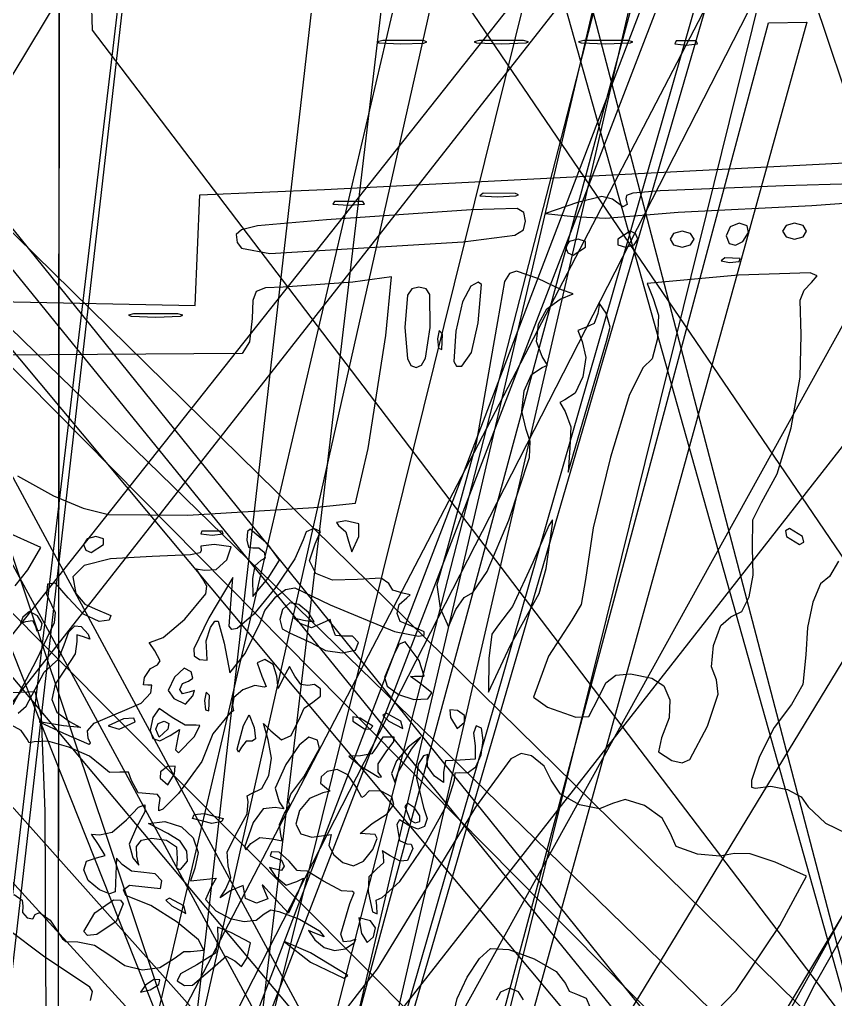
# Model space of a CAD drawing. Extents: x -99 to 383, y -48 to 207.
# Drawn here: x 164.57 to 193.22, y 64.47 to 98.89 of the extents above; entities that cross this region are included whole.
import ezdxf

# ---------------------------------------------------------------- set-up
doc = ezdxf.new("R2010")
doc.units = 0

msp = doc.modelspace()

# ---------------------------------------------------------------- linework, layer by layer
at = {"layer": 'Image'}
for p, q in [((93.156619, 172.456624), (223.439, 16.48)), ((105.393001, 164.554351), (233.187, 6.20359)), ((233.257556, 5.28778), (104.56409, 163.638541)), ((224.942159, 3.669085), (93.83416, 159.645718)), ((151.07791, 6.034145), (208.38221, 155.000572)), ((207.451301, 154.344711), (150.147, 4.48242)), ((98.51413, 153.265257), (234.814, 15.3052)), ((175.983033, 149.031393), (220.017, 17.0691)), ((173.58533, 146.351133), (157.119, 7.47989)), ((157.119, 2.68212), (173.58533, 146.351133)), ((235.93281, 6.066297), (98.645163, 144.026347)), ((179.510986, 140.298383), (163.976, 4.22247)), ((221.563136, 138.871301), (151.064, 11.5906)), ((166.199969, 5.690924), (181.73495, 136.877062)), ((206.60467, 133.791409), (139, 3.87526)), ((141.257667, 3.593033), (207.73356, 133.509187)), ((160.501, 2.56314), (197.73618, 132.223485)), ((158.814716, 5.195693), (229.31369, 131.770911)), ((160.297, 4.11708), (193.98853, 128.613654)), ((191.94826, 127.300802), (160.297, 4.11708)), ((196.798788, 127.300807), (160.501, 2.56314)), ((115.165715, 126.411816), (213.316, 16.2186)), ((201.681968, 124.478666), (109.909, 8.60608)), ((188.470264, 124.478576), (159.373, 7.06789)), ((111.97722, 8.182747), (202.94071, 124.137289)), ((131.21214, 123.914241), (247.146, 10.0754)), ((184.59155, 124.196356), (157.7, 4.80194)), ((155.190678, 3.108593), (183.33702, 123.34969)), ((109.883767, 6.41889), (180.07142, 123.138027)), ((224.102197, 123.071226), (133.156, 6.82236)), ((162.513502, 4.272092), (189.95351, 121.68278)), ((166.61847, 2.816927), (195.99862, 121.5858)), ((191.06855, 121.374138), (163.671, 2.60526)), ((248.387862, 6.19029), (131.36444, 120.029084)), ((144.798746, 115.729166), (204.757, 5.17666)), ((206.733, 4.33), (146.7743, 115.305832)), ((153.265455, 112.907381), (184.854, 18.9571)), ((222.347102, 4.929354), (124.196845, 112.594694)), ((182.068507, 109.238281), (209.001, 6.31179)), ((210.31872, 4.779084), (181.39402, 107.705556)), ((165.965537, 104.299611), (165.885, 12.4125)), ((165.885, 0.276926), (165.965537, 104.299611)), ((193.075, 4.28155), (153.43586, 104.087941)), ((167.035014, 101.124614), (167.116153, 98.514064)), ((244.893, 4.33773), (179.127237, 101.124612)), ((192.212587, 98.796293), (166.453, 5.62755)), ((190.872037, 98.768635), (192.212587, 98.796293)), ((165.11199, 2.512122), (190.872037, 98.768635)), ((167.116153, 98.514064), (238.806, 4.33773)), ((177.3283, 98.152116), (177.136799, 98.106016)), ((177.136799, 98.106016), (177.191959, 98.067686)), ((178.73941, 98.148278), (177.3283, 98.152116)), ((178.73941, 98.148263), (178.73941, 98.148278)), ((178.873126, 98.101295), (178.73941, 98.148263)), ((178.770638, 98.063428), (178.873126, 98.101295)), ((180.7111, 98.151749), (180.532231, 98.106099)), ((180.532231, 98.106099), (180.618937, 98.068715)), ((182.26332, 98.151749), (180.7111, 98.151749)), ((182.263321, 98.151749), (182.26332, 98.151749)), ((182.44219, 98.106099), (182.263321, 98.151749)), ((182.355484, 98.068715), (182.44219, 98.106099)), ((184.37999, 98.151749), (184.201121, 98.106099)), ((184.201121, 98.106099), (184.287827, 98.068715)), ((185.93221, 98.151749), (184.37999, 98.151749)), ((185.932211, 98.151749), (185.93221, 98.151749)), ((186.11108, 98.106099), (185.932211, 98.151749)), ((186.024374, 98.068715), (186.11108, 98.106099)), ((187.625545, 98.136509), (187.583653, 98.035975)), ((188.3311, 98.136509), (187.625545, 98.136509)), ((188.331101, 98.136509), (188.3311, 98.136509)), ((188.372993, 98.035975), (188.331101, 98.136509)), ((177.191959, 98.067686), (177.959433, 98.030317)), ((177.959433, 98.030317), (178.770638, 98.063428)), ((180.618937, 98.068715), (181.487211, 98.034178)), ((181.487211, 98.034178), (182.355484, 98.068715)), ((184.287827, 98.068715), (185.156101, 98.034178)), ((185.156101, 98.034178), (186.024374, 98.068715)), ((187.583653, 98.035975), (187.978323, 97.994159)), ((187.978323, 97.994159), (188.372993, 98.035975)), ((185.155594, 93.416796), (204.628894, 94.425516)), ((175.277824, 92.921971), (185.155594, 93.416796)), ((191.41661, 93.05071), (187.0711, 92.869501)), ((193.841496, 93.119432), (191.41661, 93.05071)), ((170.819028, 90.784233), (170.903384, 92.728403)), ((170.903384, 92.728403), (175.277824, 92.921971)), ((180.85541, 92.787001), (180.736214, 92.698644)), ((180.736214, 92.698644), (181.345997, 92.658567)), ((181.9843, 92.7813), (180.85541, 92.787001)), ((181.345997, 92.658567), (181.999157, 92.692272)), ((182.0857, 92.731887), (181.984298, 92.781305)), ((181.984298, 92.781305), (181.9843, 92.7813)), ((181.999157, 92.692272), (182.0857, 92.731887)), ((185.014743, 92.671847), (184.16834, 92.462681)), ((185.39129, 92.579185), (185.014743, 92.671847)), ((185.88578, 92.704569), (185.86167, 92.587279)), ((185.86167, 92.587279), (185.903968, 92.38796)), ((186.107164, 92.79345), (185.88578, 92.704569)), ((187.0711, 92.869501), (186.107164, 92.79345)), ((175.631523, 92.499664), (175.572874, 92.40851)), ((175.572874, 92.40851), (176.125411, 92.370595)), ((176.6193, 92.499664), (175.631523, 92.499664)), ((176.125411, 92.370595), (176.677949, 92.408509)), ((176.677949, 92.408509), (176.6193, 92.499664)), ((176.6193, 92.499664), (176.6193, 92.499664)), ((182.041929, 92.252394), (180.42832, 92.199705)), ((182.28358, 92.105837), (182.041929, 92.252394)), ((184.16834, 92.462681), (183.03945, 92.072055)), ((185.760719, 92.305057), (185.39129, 92.579185)), ((185.903968, 92.38796), (185.760719, 92.305057)), ((187.6961, 92.127917), (192.3927, 92.354795)), ((192.3927, 92.354795), (194.211656, 92.485369)), ((180.42832, 92.199705), (175.34832, 91.857996)), ((182.33332, 91.805785), (182.28358, 92.105837)), ((183.03945, 92.072055), (184.027227, 91.970116)), ((184.027227, 91.970116), (185.156117, 91.916423)), ((185.156117, 91.916423), (187.696117, 92.127917)), ((187.696117, 92.127917), (187.6961, 92.127917)), ((172.928898, 91.639394), (172.357443, 91.499744)), ((175.34832, 91.857996), (172.928898, 91.639394)), ((182.263025, 91.505989), (182.33332, 91.805785)), ((189.51969, 91.609436), (189.388429, 91.293848)), ((189.835271, 91.740699), (189.51969, 91.609436)), ((190.118051, 91.642252), (189.835271, 91.740699)), ((190.17041, 91.40556), (190.118051, 91.642252)), ((191.488688, 91.657797), (191.364334, 91.458478)), ((191.787667, 91.7407), (191.488688, 91.657797)), ((192.086646, 91.657797), (191.787667, 91.7407)), ((192.211, 91.458478), (192.086646, 91.657797)), ((172.357443, 91.499744), (172.17332, 91.333557)), ((172.17332, 91.333557), (172.209499, 91.059294)), ((180.1461, 91.076089), (181.963599, 91.31398)), ((181.963599, 91.31398), (182.263025, 91.505989)), ((186.018419, 91.458477), (185.578435, 91.176255)), ((186.205984, 91.375574), (186.018419, 91.458477)), ((186.28399, 91.176255), (186.205984, 91.375574)), ((187.537228, 91.375574), (187.412874, 91.176255)), ((187.836207, 91.458477), (187.537228, 91.375574)), ((188.135186, 91.375574), (187.836207, 91.458477)), ((188.25954, 91.176255), (188.135186, 91.375574)), ((189.388429, 91.293848), (189.486087, 91.027458)), ((189.974645, 91.097252), (190.17041, 91.40556)), ((190.17041, 91.40556), (190.17041, 91.40556)), ((191.364334, 91.458478), (191.488688, 91.259159)), ((191.488688, 91.259159), (191.787667, 91.176256)), ((191.787667, 91.176256), (192.086646, 91.259159)), ((192.086646, 91.259159), (192.211, 91.458478)), ((192.211, 91.458478), (192.211, 91.458478)), ((172.209499, 91.059294), (172.368546, 90.859091)), ((173.358321, 90.671074), (180.14609, 91.076089)), ((180.14609, 91.076089), (180.1461, 91.076089)), ((183.873686, 91.093352), (183.744435, 90.894033)), ((183.744435, 90.894033), (183.822441, 90.694714)), ((184.184419, 91.176255), (183.873686, 91.093352)), ((184.010006, 90.611811), (184.44999, 90.894033)), ((184.443982, 91.093352), (184.184419, 91.176255)), ((184.44999, 90.894033), (184.443982, 91.093352)), ((184.44999, 90.894033), (184.44999, 90.894033)), ((185.578435, 91.176255), (185.584443, 90.976936)), ((185.584443, 90.976936), (185.844006, 90.894033)), ((185.844006, 90.894033), (186.154739, 90.976936)), ((186.154739, 90.976936), (186.28399, 91.176255)), ((186.28399, 91.176255), (186.28399, 91.176255)), ((187.412874, 91.176255), (187.537228, 90.976936)), ((187.537228, 90.976936), (187.836207, 90.894033)), ((187.836207, 90.894033), (188.135186, 90.976936)), ((188.135186, 90.976936), (188.25954, 91.176255)), ((188.25954, 91.176255), (188.25954, 91.176255)), ((189.486087, 91.027458), (189.714015, 90.966572)), ((189.714015, 90.966572), (189.974645, 91.097252)), ((170.7347, 88.840053), (170.819028, 90.784233)), ((172.368546, 90.859091), (173.358321, 90.671074)), ((183.822441, 90.694714), (184.010006, 90.611811)), ((189.336165, 90.522367), (189.213706, 90.408408)), ((189.8771, 90.5001), (189.336165, 90.522367)), ((189.213706, 90.408408), (189.506684, 90.35186)), ((189.506684, 90.35186), (189.838619, 90.386214)), ((189.838619, 90.386214), (189.8771, 90.500089)), ((189.8771, 90.500089), (189.8771, 90.5001)), ((177.626767, 89.854113), (176.272727, 89.668518)), ((177.435336, 87.794323), (177.626767, 89.854113)), ((181.779036, 89.968185), (181.601176, 89.689256)), ((182.023235, 90.047348), (181.779036, 89.968185)), ((182.771631, 89.792518), (182.023235, 90.047348)), ((189.82328, 89.912392), (186.60807, 89.618108)), ((192.337522, 89.988513), (189.82328, 89.912392)), ((192.582055, 89.880921), (192.337522, 89.988513)), ((192.38261, 89.65279), (192.582055, 89.880921)), ((201.524759, 89.605419), (153.187, 10.0547)), ((176.272727, 89.668518), (173.829167, 89.482926)), ((180.42199, 89.522744), (180.125262, 88.972812)), ((180.67831, 89.663952), (180.42199, 89.522744)), ((180.669273, 88.235414), (180.788297, 89.583243)), ((180.788297, 89.583243), (180.67831, 89.663952)), ((181.601176, 89.689256), (181.349486, 88.283458)), ((183.604186, 89.399101), (182.771631, 89.792518)), ((186.60807, 89.618108), (186.825776, 89.08783)), ((192.118685, 89.378123), (192.38261, 89.65279)), ((172.880191, 89.341219), (172.758323, 89.014499)), ((173.204174, 89.46412), (172.880191, 89.341219)), ((173.829167, 89.482926), (173.204174, 89.46412)), ((178.194919, 89.210716), (178.099666, 88.071744)), ((178.345732, 89.424971), (178.194919, 89.210716)), ((178.593554, 89.483024), (178.345732, 89.424971)), ((178.843226, 89.430401), (178.593554, 89.483024)), ((178.979193, 89.224991), (178.843226, 89.430401)), ((178.989653, 88.071914), (178.979193, 89.224991)), ((183.557535, 89.062819), (184.006808, 89.252375)), ((184.006808, 89.252375), (183.604186, 89.399101)), ((191.980694, 89.035926), (192.118685, 89.378123)), ((159.5301, 89.067956), (170.7347, 88.840053)), ((172.758323, 89.014499), (172.739677, 88.384236)), ((180.125262, 88.972812), (179.892711, 87.947824)), ((183.087489, 88.730287), (183.557535, 89.062819)), ((184.931514, 88.915001), (184.882489, 88.565627)), ((185.173262, 88.575449), (184.931514, 88.915001)), ((186.825776, 89.08783), (187.00888, 88.501309)), ((192.015129, 87.8113), (191.980694, 89.035926)), ((168.57501, 88.556141), (168.396141, 88.510491)), ((168.396141, 88.510491), (168.482847, 88.473107)), ((168.482847, 88.473107), (169.35112, 88.43857)), ((170.12723, 88.556141), (168.57501, 88.556141)), ((169.35112, 88.43857), (170.219393, 88.473107)), ((170.127231, 88.556141), (170.12723, 88.556141)), ((170.306099, 88.510491), (170.127231, 88.556141)), ((170.219393, 88.473107), (170.306099, 88.510491)), ((182.792671, 88.184133), (183.087489, 88.730287)), ((184.882489, 88.565627), (184.751347, 88.216819)), ((185.313191, 88.086359), (185.173262, 88.575449)), ((187.00888, 88.501309), (186.978039, 87.690025)), ((172.739677, 88.384236), (172.638123, 87.564425)), ((180.435628, 87.19752), (180.669273, 88.235414)), ((181.349486, 88.283458), (180.610135, 84.00737)), ((180.669273, 88.235414), (180.669273, 88.235414)), ((182.721162, 87.575871), (182.792671, 88.184133)), ((184.751347, 88.216819), (184.448206, 88.071739)), ((176.807702, 83.816723), (177.435336, 87.794323)), ((178.099666, 88.071744), (178.19003, 86.982549)), ((178.820126, 86.999998), (178.989654, 88.071914)), ((178.989654, 88.071914), (178.989653, 88.071914)), ((179.308119, 87.964928), (179.251561, 87.671956)), ((179.42208, 87.842466), (179.308119, 87.964928)), ((179.399812, 87.30154), (179.422107, 87.842466)), ((179.422107, 87.842466), (179.42208, 87.842466)), ((179.892711, 87.947824), (179.820843, 86.879218)), ((184.448206, 88.071739), (184.173131, 87.970087)), ((184.173131, 87.970087), (184.328713, 87.577851)), ((185.181446, 87.587672), (185.313191, 88.086359)), ((191.981702, 86.323858), (192.015129, 87.8113)), ((172.638123, 87.564425), (172.3869, 87.155676)), ((179.251561, 87.671956), (179.285967, 87.340015)), ((182.92104, 87.057019), (182.721162, 87.575871)), ((184.328713, 87.577851), (184.458099, 87.015381)), ((184.436944, 85.037852), (185.181446, 87.587672)), ((186.978039, 87.690025), (186.780537, 86.970869)), ((172.3869, 87.155676), (163.92354, 87.10077)), ((179.285967, 87.340015), (179.399812, 87.30154)), ((180.102204, 86.715704), (180.435628, 87.19752)), ((178.19003, 86.982549), (178.312728, 86.737255)), ((178.312728, 86.737255), (178.495765, 86.660634)), ((178.495765, 86.660634), (178.679063, 86.743793)), ((178.679063, 86.743793), (178.820126, 86.999998)), ((179.820843, 86.879218), (179.913221, 86.708728)), ((183.105793, 86.748178), (182.92104, 87.057019)), ((182.92612, 86.660681), (183.105793, 86.748178)), ((184.458099, 87.015381), (184.355174, 86.339005)), ((186.780537, 86.970869), (186.463657, 86.66073)), ((179.913221, 86.708728), (180.102204, 86.715704)), ((182.286602, 85.844393), (182.543405, 86.422431)), ((182.543405, 86.422431), (182.92612, 86.660681)), ((186.463657, 86.66073), (185.988721, 85.715703)), ((156.291187, 5.237343), (204.6292, 86.076565)), ((184.355174, 86.339005), (184.086202, 85.770524)), ((191.668529, 84.550268), (191.981702, 86.323858)), ((182.208885, 85.13164), (182.286602, 85.844393)), ((184.086202, 85.770524), (183.717448, 85.531741)), ((185.988721, 85.715703), (185.318938, 83.52031)), ((183.717448, 85.531741), (183.545059, 85.438089)), ((183.545059, 85.438089), (183.73551, 85.119968)), ((182.363426, 84.489241), (182.208885, 85.13164)), ((183.73551, 85.119968), (183.933714, 84.587325)), ((183.833413, 82.991742), (184.437029, 85.037852)), ((184.437029, 85.037852), (184.436944, 85.037852)), ((182.505593, 84.065999), (182.363426, 84.489241)), ((183.933714, 84.587325), (183.888757, 83.849968)), ((191.181071, 82.936703), (191.668529, 84.550268)), ((180.610135, 84.00737), (179.587236, 80.296258)), ((182.472822, 83.504506), (182.505593, 84.065999)), ((176.3715, 81.898913), (176.807702, 83.816723)), ((183.888757, 83.849968), (183.833413, 82.991742)), ((181.756, 81.303421), (182.472822, 83.504506)), ((185.318938, 83.52031), (184.715307, 81.034082)), ((164.4951, 82.855813), (165.75468, 82.163867)), ((190.624789, 81.92934), (191.181071, 82.936703)), ((165.75468, 82.163867), (166.801221, 81.723332)), ((190.32018, 81.317728), (190.624789, 81.92934)), ((166.801221, 81.723332), (167.695298, 81.497954)), ((170.4819, 81.48297), (174.90835, 81.751448)), ((174.90835, 81.751432), (176.3715, 81.898913)), ((174.90835, 81.751448), (174.90835, 81.751432)), ((167.695298, 81.497954), (170.4819, 81.48297)), ((176.028397, 81.276203), (175.702215, 81.218655)), ((176.479599, 81.176426), (176.028397, 81.276203)), ((180.990341, 79.506051), (181.756, 81.303421)), ((183.289452, 81.313533), (183.162174, 81.112836)), ((183.283928, 81.157374), (183.289452, 81.313533)), ((190.30585, 80.33582), (190.32018, 81.317728)), ((165.314749, 80.346793), (164.013109, 80.924589)), ((170.975195, 80.92095), (170.933303, 80.820416)), ((171.68075, 80.92095), (170.975195, 80.92095)), ((171.680751, 80.92095), (171.68075, 80.92095)), ((171.722643, 80.820416), (171.680751, 80.92095)), ((172.572758, 80.90174), (172.550037, 80.605323)), ((172.672176, 80.983195), (172.572758, 80.90174)), ((173.28864, 80.465787), (172.672176, 80.983195)), ((174.637753, 80.897298), (174.526516, 80.61127)), ((174.905201, 81.016267), (174.637753, 80.897298)), ((175.140344, 80.907825), (174.905201, 81.016267)), ((174.9457, 80.474739), (175.140344, 80.907825)), ((175.702215, 81.218655), (175.772591, 81.111574)), ((175.772591, 81.111574), (176.021741, 80.893595)), ((176.021741, 80.893595), (176.125369, 80.569411)), ((176.48935, 80.73404), (176.479599, 81.176426)), ((183.162174, 81.112836), (182.599116, 79.816824)), ((183.06546, 79.605154), (183.283928, 81.157374)), ((184.715307, 81.034082), (184.438827, 79.21655)), ((191.614315, 81.016262), (191.46623, 80.933359)), ((191.46623, 80.933359), (191.506506, 80.73404)), ((192.07095, 80.73404), (191.614315, 81.016262)), ((166.941296, 80.651137), (166.812045, 80.451818)), ((167.252029, 80.73404), (166.941296, 80.651137)), ((167.511592, 80.651137), (167.252029, 80.73404)), ((167.5176, 80.451818), (167.511592, 80.651137)), ((170.933303, 80.820416), (171.327973, 80.7786)), ((171.327973, 80.7786), (171.722643, 80.820416)), ((172.550037, 80.605323), (172.613396, 80.354268)), ((174.526516, 80.61127), (174.239244, 79.9435)), ((176.125369, 80.569411), (176.243087, 80.189176)), ((176.243087, 80.189176), (176.489351, 80.73404)), ((176.489351, 80.73404), (176.48935, 80.73404)), ((191.506506, 80.73404), (191.963141, 80.451818)), ((192.111226, 80.534721), (192.07095, 80.73404)), ((192.07095, 80.73404), (192.07095, 80.73404)), ((164.864125, 79.554427), (165.314749, 80.346793)), ((166.812045, 80.451818), (166.890051, 80.252499)), ((166.890051, 80.252499), (167.077616, 80.169596)), ((167.077616, 80.169596), (167.5176, 80.451818)), ((167.5176, 80.451818), (167.5176, 80.451818)), ((170.947169, 80.235838), (170.912214, 80.155329)), ((171.399853, 80.447505), (170.939249, 80.384702)), ((170.939249, 80.384702), (170.947169, 80.235838)), ((171.994149, 80.362389), (171.399853, 80.447505)), ((171.843421, 79.915542), (171.994149, 80.362389)), ((172.613396, 80.354268), (172.765739, 80.327704)), ((172.765739, 80.327704), (172.970135, 80.337594)), ((172.970135, 80.337594), (173.158677, 80.174178)), ((173.288641, 80.465783), (173.28864, 80.465787)), ((173.696914, 79.902502), (173.288641, 80.465783)), ((174.755496, 79.874143), (174.9457, 80.474739)), ((179.587236, 80.296258), (179.222327, 79.03501)), ((190.329446, 79.374763), (190.30585, 80.33582)), ((191.963141, 80.451818), (192.111226, 80.534721)), ((167.760892, 79.95107), (166.835831, 79.713731)), ((169.226659, 80.028492), (167.760892, 79.95107)), ((170.57617, 80.0894), (169.226659, 80.028492)), ((170.912214, 80.155329), (170.57617, 80.0894)), ((171.47849, 79.573234), (171.843421, 79.915542)), ((173.037068, 79.887353), (172.828756, 79.700822)), ((173.196086, 79.971608), (173.037068, 79.887353)), ((173.158677, 80.174178), (173.196086, 79.971608)), ((173.297954, 79.266343), (173.696914, 79.902502)), ((174.239244, 79.9435), (173.567197, 78.94645)), ((174.978423, 79.433639), (174.755496, 79.874143)), ((193.330714, 79.862634), (193.00994, 79.322905)), ((164.410852, 78.994244), (164.864125, 79.554427)), ((166.835831, 79.713731), (166.435767, 79.308862)), ((170.98874, 79.258692), (170.769887, 79.597656)), ((170.769887, 79.597656), (171.06494, 79.545049)), ((171.06494, 79.545049), (171.47849, 79.573234)), ((172.828756, 79.700822), (172.747593, 79.252354)), ((180.48408, 78.758471), (180.990341, 79.506051)), ((182.599116, 79.816824), (181.882865, 78.271838)), ((182.814, 78.7333), (183.06546, 79.605154)), ((166.435767, 79.308862), (166.544989, 78.728852)), ((171.143058, 78.989557), (170.98874, 79.258692)), ((172.062803, 79.287343), (171.220737, 77.874313)), ((171.98364, 78.364457), (172.062803, 79.287343)), ((172.747593, 79.252354), (172.756906, 78.617354)), ((172.756906, 78.617354), (173.297954, 79.266343)), ((175.558806, 79.199958), (174.978423, 79.433639)), ((176.44097, 79.219829), (175.558806, 79.199958)), ((177.262242, 79.271394), (176.44097, 79.219829)), ((177.53689, 79.076785), (177.262242, 79.271394)), ((184.438827, 79.21655), (184.297226, 78.335412)), ((190.197569, 78.606221), (190.329446, 79.374763)), ((193.00994, 79.322905), (192.699687, 79.070953)), ((165.550274, 79.05515), (165.508851, 78.70905)), ((165.833801, 79.08532), (165.550274, 79.05515)), ((166.275274, 78.573623), (165.833801, 79.08532)), ((171.11349, 78.711094), (171.143058, 78.989557)), ((173.567197, 78.94645), (172.795027, 78.002652)), ((173.572378, 78.605257), (173.910471, 78.86901)), ((173.910471, 78.86901), (174.23554, 78.926212)), ((174.23554, 78.926212), (175.477378, 78.329738)), ((177.681969, 78.845443), (177.53689, 79.076785)), ((178.030779, 78.736211), (177.681969, 78.845443)), ((179.222327, 79.03501), (179.336482, 78.216128)), ((192.699687, 79.070953), (192.426136, 78.421911)), ((165.508851, 78.70905), (165.688196, 78.328253)), ((166.812099, 77.997262), (166.275274, 78.573623)), ((166.544989, 78.728852), (166.863681, 78.351144)), ((170.372565, 77.822962), (171.11349, 78.711094)), ((173.183205, 78.133902), (173.572378, 78.605257)), ((177.904488, 78.341405), (178.17189, 78.571582)), ((178.290998, 78.680795), (178.030779, 78.736211)), ((178.17189, 78.571582), (178.290998, 78.680795)), ((179.89562, 78.16), (180.178664, 78.582665)), ((180.178664, 78.582665), (180.484166, 78.758463)), ((180.484166, 78.758463), (180.48408, 78.758471)), ((181.810422, 76.913264), (182.813922, 78.733304)), ((182.813922, 78.733304), (182.814, 78.7333)), ((189.930891, 78.096484), (190.197569, 78.606221)), ((165.688196, 78.328253), (165.815475, 78.059976)), ((166.863681, 78.351144), (167.227966, 78.194044)), ((167.227966, 78.194044), (167.775082, 77.950709)), ((171.931387, 77.580107), (171.98364, 78.364457)), ((173.02134, 77.700933), (173.183205, 78.133902)), ((173.801762, 78.170566), (173.712962, 77.815995)), ((174.062064, 78.399821), (173.801762, 78.170566)), ((174.370953, 78.33808), (174.062064, 78.399821)), ((174.712332, 78.05588), (174.370953, 78.33808)), ((175.477378, 78.329738), (177.741619, 77.395252)), ((177.828965, 78.026821), (177.904488, 78.341405)), ((179.336482, 78.216128), (179.628582, 77.561537)), ((179.628582, 77.561537), (179.89562, 78.16)), ((181.882865, 78.271838), (181.392846, 77.628704)), ((184.297226, 78.335412), (183.967686, 77.79567)), ((192.426136, 78.421911), (192.237527, 77.535999)), ((164.683412, 77.892789), (164.60692, 77.684882)), ((164.91995, 78.090815), (164.683412, 77.892789)), ((164.79266, 77.743745), (165.022777, 77.784352)), ((165.20208, 77.9411), (164.91995, 78.090815)), ((165.022777, 77.784352), (165.118485, 77.599202)), ((165.3588, 77.671084), (165.202079, 77.9411)), ((165.202079, 77.9411), (165.20208, 77.9411)), ((165.815475, 78.059976), (165.781174, 77.692296)), ((167.363574, 77.739042), (166.812099, 77.997262)), ((167.716246, 77.788155), (167.363574, 77.739042)), ((167.775082, 77.950709), (167.716246, 77.788155)), ((169.612927, 77.182195), (170.372565, 77.822962)), ((171.220737, 77.874313), (170.690675, 76.786634)), ((172.795027, 78.002652), (172.207386, 77.49464)), ((173.712962, 77.815995), (173.796809, 77.490229)), ((174.423083, 77.672374), (174.198667, 77.871735)), ((174.198667, 77.871735), (174.542999, 77.790882)), ((174.542999, 77.790882), (174.915797, 77.726637)), ((174.915797, 77.726637), (174.712332, 78.05588)), ((175.481189, 77.814889), (175.199193, 77.680305)), ((175.561425, 77.531907), (175.481189, 77.814889)), ((177.93838, 77.749123), (177.828965, 78.026821)), ((183.967686, 77.79567), (183.13927, 76.524309)), ((189.195373, 77.603627), (189.550088, 77.91184)), ((189.550088, 77.91184), (189.930891, 78.096484)), ((164.60692, 77.684882), (164.79266, 77.743745)), ((165.118485, 77.599202), (165.175134, 77.41155)), ((165.781174, 77.692296), (165.148051, 76.369333)), ((165.175134, 77.41155), (165.311327, 77.446139)), ((165.311327, 77.446139), (165.3588, 77.671084)), ((166.297976, 77.376625), (166.504487, 77.59501)), ((166.504487, 77.59501), (166.736367, 77.572841)), ((166.736367, 77.572841), (166.979418, 77.303767)), ((171.125389, 77.063461), (171.279919, 77.533639)), ((171.279919, 77.533639), (171.431478, 77.75194)), ((171.431478, 77.75194), (171.545758, 77.751921)), ((171.545758, 77.751921), (171.758003, 76.987847)), ((172.024629, 77.464492), (171.931387, 77.580107)), ((172.207386, 77.49464), (172.024629, 77.464492)), ((172.488027, 76.617291), (173.021342, 77.700931)), ((173.021342, 77.700931), (173.02134, 77.700933)), ((173.796809, 77.490229), (174.054444, 77.347391)), ((174.824547, 77.522097), (174.423083, 77.672374)), ((175.199193, 77.680305), (174.824547, 77.522097)), ((175.669449, 77.249691), (175.561425, 77.531907)), ((178.225794, 77.629604), (177.93838, 77.749123)), ((178.782618, 77.386673), (178.225794, 77.629604)), ((181.392846, 77.628704), (181.150703, 77.29992)), ((188.941385, 76.905003), (189.195373, 77.603627)), ((192.237527, 77.535999), (192.182098, 76.573435)), ((166.13103, 76.92404), (166.297976, 77.376625)), ((166.818354, 77.201941), (166.579368, 77.272599)), ((166.579368, 77.272599), (166.584561, 77.039968)), ((167.037496, 77.117674), (166.818354, 77.201941)), ((166.979418, 77.303767), (167.037496, 77.117674)), ((169.167785, 77.022826), (169.612927, 77.182195)), ((174.054444, 77.347391), (174.825729, 76.994613)), ((175.948351, 77.231349), (175.669449, 77.249691)), ((176.263194, 77.227814), (175.948351, 77.231349)), ((176.47684, 77.010824), (176.263194, 77.227814)), ((177.741619, 77.395252), (178.576693, 77.229097)), ((178.576693, 77.229097), (178.778507, 77.261652)), ((178.778507, 77.261652), (178.782618, 77.386673)), ((181.150703, 77.29992), (181.048196, 76.443664)), ((165.934688, 76.425741), (166.13103, 76.92404)), ((166.584561, 77.039968), (166.524028, 76.604873)), ((169.122633, 77.007304), (169.167785, 77.022826)), ((169.324644, 76.712382), (169.122633, 77.007304)), ((170.690675, 76.786634), (170.703895, 76.540492)), ((171.148912, 76.639052), (171.125389, 77.063461)), ((171.758003, 76.987847), (171.954712, 75.939287)), ((174.825729, 76.994613), (175.313115, 76.725772)), ((176.365153, 76.73611), (176.476949, 77.010841)), ((176.476949, 77.010841), (176.47684, 77.010824)), ((177.899513, 76.94247), (177.710222, 76.571255)), ((178.109601, 77.033762), (177.899513, 76.94247)), ((178.607744, 76.373135), (178.109601, 77.033762)), ((181.032392, 75.259524), (181.810422, 76.913264)), ((188.865376, 76.15499), (188.941385, 76.905003)), ((165.711338, 76.218485), (165.934688, 76.425741)), ((166.524028, 76.604873), (166.197832, 76.100801)), ((169.508762, 76.362599), (169.324644, 76.712382)), ((170.703895, 76.540492), (170.882861, 76.407023)), ((171.156105, 76.386565), (171.148912, 76.639052)), ((171.954712, 75.939287), (172.488027, 76.617291)), ((175.313115, 76.725772), (175.901732, 76.640346)), ((175.901732, 76.640346), (176.365153, 76.73611)), ((177.710222, 76.571255), (177.387134, 75.771269)), ((181.048196, 76.443664), (181.032392, 75.259524)), ((183.13927, 76.524309), (182.615866, 75.08809)), ((192.182098, 76.573435), (192.07961, 75.531416)), ((165.148051, 76.369333), (164.337095, 74.816898)), ((165.436969, 75.969776), (165.711338, 76.218485)), ((166.197832, 76.100801), (165.813737, 75.539252)), ((168.961424, 75.780502), (169.164317, 76.089834)), ((169.164317, 76.089834), (169.416084, 76.218494)), ((169.416084, 76.218494), (169.508762, 76.362599)), ((170.351594, 76.101055), (170.014427, 75.783986)), ((170.595522, 75.97901), (170.351594, 76.101055)), ((170.882861, 76.407023), (171.156105, 76.386565)), ((173.176746, 76.406634), (172.91356, 76.287192)), ((172.91356, 76.287192), (173.073876, 75.81867)), ((173.470754, 76.233919), (173.176746, 76.406634)), ((173.604679, 75.81867), (173.470754, 76.233919)), ((174.046786, 76.158207), (173.83754, 75.774519)), ((174.239057, 75.827184), (174.046786, 76.158207)), ((178.783649, 75.827882), (178.607744, 76.373135)), ((189.0446, 75.69261), (188.865376, 76.15499)), ((165.118023, 75.371819), (165.436969, 75.969776)), ((168.92089, 75.517352), (168.961424, 75.780502)), ((170.014427, 75.783986), (169.782744, 75.323973)), ((170.497478, 75.654034), (170.649571, 75.749496)), ((170.649571, 75.749496), (170.595522, 75.97901)), ((173.073876, 75.81867), (173.225846, 75.462683)), ((173.652265, 75.393311), (173.604679, 75.81867)), ((173.83754, 75.774519), (173.652265, 75.393311)), ((174.449923, 75.528375), (174.239057, 75.827184)), ((177.387134, 75.771269), (177.473131, 75.469591)), ((178.297451, 75.814566), (178.441374, 75.828184)), ((178.62781, 75.575319), (178.297451, 75.814566)), ((178.441374, 75.828184), (178.783649, 75.827882)), ((185.159091, 75.587138), (185.506858, 75.861827)), ((185.506858, 75.861827), (186.022084, 75.909719)), ((186.022084, 75.909719), (186.778643, 75.758424)), ((186.778643, 75.758424), (187.199517, 75.485797)), ((165.813737, 75.539252), (165.70757, 75.009688)), ((169.06912, 75.512939), (168.92089, 75.517352)), ((169.217262, 75.508103), (169.06912, 75.512939)), ((169.175856, 75.24294), (169.217262, 75.508103)), ((170.198605, 75.355155), (170.286404, 75.566238)), ((170.286404, 75.566238), (170.497478, 75.654034)), ((172.832617, 75.496631), (172.413132, 75.341591)), ((173.162635, 75.432446), (172.832617, 75.496631)), ((173.225846, 75.462683), (173.162635, 75.432446)), ((174.692221, 75.499646), (174.449923, 75.528375)), ((174.931616, 75.53035), (174.692221, 75.499646)), ((175.135451, 75.37443), (174.931616, 75.53035)), ((177.473131, 75.469591), (177.87964, 75.185189)), ((178.627812, 75.57532), (178.62781, 75.575319)), ((179.051106, 75.234584), (178.627812, 75.57532)), ((184.904913, 75.058039), (185.159091, 75.587138)), ((187.199517, 75.485797), (187.404241, 74.99689)), ((189.044608, 75.692626), (189.0446, 75.69261)), ((189.107734, 75.188509), (189.044608, 75.692626)), ((192.07961, 75.531416), (191.67359, 74.833225)), ((163.219621, 75.196915), (165.103381, 75.284477)), ((164.797486, 74.773861), (165.118023, 75.371819)), ((165.103381, 75.284477), (165.324092, 74.410335)), ((168.837666, 74.87972), (169.175856, 75.24294)), ((169.782744, 75.323973), (169.987051, 75.039998)), ((169.987051, 75.039998), (170.398213, 74.835858)), ((170.294313, 75.203226), (170.198605, 75.355155)), ((170.52443, 75.25765), (170.294313, 75.203226)), ((170.398213, 74.835858), (170.648974, 75.133196)), ((170.709151, 75.317912), (170.52443, 75.25765)), ((170.64889, 75.133196), (170.709151, 75.317912)), ((170.648974, 75.133196), (170.64889, 75.133196)), ((171.124129, 75.264969), (171.067571, 74.971997)), ((171.23809, 75.142507), (171.124129, 75.264969)), ((171.215822, 74.601581), (171.238117, 75.142507)), ((171.238117, 75.142507), (171.23809, 75.142507)), ((172.088082, 75.072171), (172.041365, 74.793216)), ((172.413132, 75.341591), (172.088082, 75.072171)), ((174.872731, 74.916299), (175.131895, 75.120716)), ((175.131895, 75.120716), (175.135451, 75.37443)), ((177.87964, 75.185189), (178.42062, 75.008581)), ((178.910034, 75.030284), (179.051106, 75.234584)), ((182.615866, 75.08809), (183.109755, 74.73124)), ((184.558831, 74.40568), (184.904913, 75.058039)), ((188.729027, 74.068386), (189.107734, 75.188509)), ((164.519345, 74.525153), (164.797486, 74.773861)), ((165.70757, 75.009688), (165.876443, 74.557317)), ((168.26188, 74.624922), (168.837666, 74.87972)), ((169.472427, 74.690044), (169.244176, 74.370847)), ((169.932854, 74.36859), (169.472427, 74.690044)), ((171.067571, 74.971997), (171.101977, 74.640056)), ((172.041365, 74.793216), (172.083885, 74.603896)), ((174.431505, 74.410292), (174.561112, 74.697819)), ((174.561112, 74.697819), (174.872731, 74.916299)), ((178.42062, 75.008581), (178.910034, 75.030284)), ((183.109755, 74.73124), (184.101201, 74.384502)), ((187.404241, 74.99689), (187.381269, 74.363008)), ((191.67359, 74.833225), (191.073613, 74.018148)), ((165.324092, 74.410335), (165.454091, 71.079454)), ((165.876443, 74.557317), (166.317466, 74.227351)), ((167.192717, 74.176039), (168.26188, 74.624922)), ((168.576078, 74.353962), (168.223628, 74.324815)), ((168.63031, 74.21662), (168.576078, 74.353962)), ((169.244176, 74.370847), (169.153373, 73.919141)), ((170.388555, 74.099727), (169.932854, 74.36859)), ((171.101977, 74.640056), (171.215822, 74.601581)), ((171.953453, 74.525153), (171.35212, 73.794186)), ((172.083885, 74.603896), (171.953453, 74.525153)), ((172.428371, 74.086711), (172.635843, 74.469798)), ((172.635843, 74.469798), (172.805532, 74.015766)), ((174.10266, 73.744753), (174.431505, 74.410292)), ((176.270069, 74.391301), (176.268559, 74.239709)), ((176.53413, 74.350625), (176.270069, 74.391301)), ((176.97211, 74.071634), (176.53413, 74.350625)), ((177.449347, 74.520841), (177.321829, 74.442582)), ((177.321829, 74.442582), (177.536554, 74.24294)), ((177.959887, 74.24294), (177.449347, 74.520841)), ((179.948199, 74.622328), (179.681841, 74.637403)), ((179.681841, 74.637403), (179.697783, 74.369677)), ((179.697783, 74.369677), (179.935689, 73.982498)), ((180.190025, 74.437718), (179.948199, 74.622328)), ((180.199377, 74.213369), (180.190025, 74.437718)), ((184.101201, 74.384502), (184.558831, 74.40568)), ((187.381269, 74.363008), (187.119059, 73.655454)), ((164.620227, 73.91257), (164.132091, 74.184216)), ((166.105799, 74.083737), (165.259133, 74.219743)), ((165.259133, 74.219743), (166.105799, 73.820738)), ((166.705493, 74.017012), (166.105799, 74.083737)), ((166.317466, 74.227351), (166.705493, 74.017012)), ((166.957448, 73.906992), (167.192717, 74.176039)), ((168.223628, 74.324815), (167.678375, 74.078144)), ((167.678375, 74.078144), (168.065471, 73.960718)), ((168.065471, 73.960718), (168.63031, 74.21662)), ((168.63031, 74.21662), (168.63031, 74.21662)), ((169.35134, 73.960719), (169.439139, 74.160038)), ((169.439139, 74.160038), (169.650213, 74.242941)), ((169.650213, 74.242941), (169.810063, 74.160038)), ((169.810063, 74.160038), (169.774673, 73.960719)), ((170.765494, 74.103716), (170.388555, 74.099727)), ((170.7154, 73.708029), (170.900393, 74.089053)), ((170.900393, 74.089053), (170.765494, 74.103716)), ((172.21583, 73.255158), (172.428371, 74.086711)), ((172.805532, 74.015766), (172.852003, 73.619777)), ((173.301008, 73.589455), (173.133047, 74.160187)), ((173.133047, 74.160187), (173.395468, 73.899975)), ((176.268559, 74.239709), (176.68248, 73.969393)), ((176.885485, 73.963755), (176.97211, 74.071635)), ((176.97211, 74.071635), (176.97211, 74.071634)), ((177.536554, 74.24294), (178.032742, 73.98015)), ((178.032742, 73.98015), (177.959887, 74.24294)), ((177.959887, 74.24294), (177.959887, 74.24294)), ((179.935689, 73.982498), (180.199376, 74.213368)), ((180.199376, 74.213368), (180.199377, 74.213369)), ((180.608115, 74.082013), (180.514096, 73.823073)), ((180.788594, 73.995761), (180.608115, 74.082013)), ((188.113173, 72.896367), (188.729027, 74.068386)), ((191.073613, 74.018148), (190.549231, 72.996145)), ((164.835955, 73.61653), (164.620227, 73.91257)), ((166.105799, 73.820738), (166.996663, 73.4339)), ((166.97221, 73.646518), (166.957448, 73.906992)), ((169.153373, 73.919141), (169.252364, 73.633583)), ((169.4758, 73.678497), (169.35134, 73.960719)), ((169.35134, 73.960719), (169.35134, 73.960719)), ((169.774673, 73.960719), (169.4758, 73.678497)), ((169.499379, 73.557803), (169.852647, 73.735427)), ((169.852647, 73.735427), (170.189726, 73.947789)), ((170.189726, 73.947789), (170.118585, 73.608021)), ((170.152039, 73.1308), (170.7154, 73.708108)), ((170.7154, 73.708108), (170.7154, 73.708029)), ((171.35212, 73.794186), (170.973014, 72.828973)), ((173.395468, 73.899975), (173.763193, 73.590322)), ((173.763193, 73.590322), (174.10266, 73.744753)), ((174.725705, 73.678468), (174.391734, 73.396978)), ((175.035978, 73.574805), (174.725705, 73.678468)), ((176.68248, 73.969393), (176.885485, 73.963755)), ((177.324241, 73.678506), (177.105773, 73.325728)), ((177.720763, 73.678506), (177.324241, 73.678506)), ((177.713919, 73.526698), (177.720763, 73.678506)), ((178.664447, 73.678625), (178.217792, 73.324561)), ((178.331979, 73.25518), (178.664447, 73.678625)), ((180.514096, 73.823073), (180.564879, 73.371612)), ((180.845274, 73.581382), (180.788594, 73.995761)), ((187.119059, 73.655454), (187.002406, 73.163761)), ((164.909333, 73.482792), (164.835955, 73.61653)), ((165.08575, 73.517341), (164.909333, 73.482792)), ((165.567005, 73.53656), (165.08575, 73.517341)), ((166.302778, 73.333951), (165.567005, 73.53656)), ((167.02209, 73.007955), (166.302778, 73.333951)), ((166.972221, 73.646514), (166.97221, 73.646518)), ((167.063429, 73.472399), (166.972221, 73.646514)), ((166.996663, 73.4339), (167.063429, 73.472399)), ((169.252364, 73.633583), (169.499379, 73.557803)), ((170.118585, 73.608021), (170.040074, 73.23273)), ((172.36123, 73.327472), (172.259553, 73.159983)), ((172.530253, 73.53578), (172.36123, 73.327472)), ((172.735936, 73.538749), (172.530253, 73.53578)), ((172.852003, 73.619777), (172.735936, 73.538749)), ((173.413413, 72.942425), (173.301008, 73.589455)), ((174.391734, 73.396978), (173.922614, 72.720203)), ((175.107284, 73.286432), (175.035978, 73.574805)), ((177.105773, 73.325728), (176.937184, 73.091176)), ((177.43792, 73.161715), (177.713919, 73.526698)), ((178.217792, 73.324561), (177.802527, 72.850916)), ((180.564879, 73.371612), (180.563785, 72.910979)), ((180.780129, 73.055888), (180.845274, 73.581382)), ((167.45396, 72.657013), (167.02209, 73.007955)), ((170.040074, 73.23273), (170.152039, 73.1308)), ((172.259553, 73.159983), (172.215829, 73.255158)), ((172.215829, 73.255158), (172.21583, 73.255158)), ((174.550163, 72.291258), (175.107284, 73.286432)), ((176.541329, 73.022644), (176.12708, 73.013681)), ((176.12708, 73.013681), (176.531451, 72.669866)), ((176.937184, 73.091176), (176.541329, 73.022644)), ((177.163078, 72.741283), (177.43792, 73.161715)), ((177.8616, 72.455552), (178.331979, 73.25518)), ((178.751321, 73.026514), (178.570289, 72.731953)), ((178.905498, 73.074956), (178.751321, 73.026514)), ((178.878998, 72.946007), (178.905498, 73.074956)), ((180.595133, 72.636293), (180.780129, 73.055888)), ((182.181271, 73.110376), (181.8175, 72.914251)), ((182.545577, 73.02878), (182.181271, 73.110376)), ((182.997982, 72.665063), (182.545577, 73.02878)), ((187.002406, 73.163761), (187.471837, 72.865526)), ((190.549231, 72.996145), (190.269177, 72.157489)), ((167.730894, 72.445263), (167.45396, 72.657013)), ((169.761884, 72.646791), (169.52008, 72.46218)), ((170.028295, 72.661865), (169.761884, 72.646791)), ((170.0123, 72.39414), (170.028295, 72.661865)), ((170.973014, 72.828973), (170.149942, 71.700083)), ((173.327883, 72.333074), (173.413413, 72.942425)), ((173.922614, 72.720203), (173.547728, 71.89126)), ((176.531451, 72.669866), (177.182411, 72.281792)), ((177.159, 72.45616), (177.163078, 72.741283)), ((177.802527, 72.850916), (177.629811, 72.40734)), ((178.570289, 72.731953), (178.511891, 72.23948)), ((178.890689, 72.653609), (178.878998, 72.946007)), ((179.13661, 72.309077), (178.890689, 72.653609)), ((179.528846, 72.844674), (179.459754, 72.450188)), ((180.04449, 72.878003), (179.528846, 72.844674)), ((180.563785, 72.910979), (180.04449, 72.878003)), ((180.303502, 72.429005), (180.595133, 72.636293)), ((181.8175, 72.914251), (180.584557, 71.22164)), ((183.236033, 72.169719), (182.997982, 72.665063)), ((187.471837, 72.865526), (187.83777, 72.77856)), ((187.83777, 72.77856), (188.113173, 72.896367)), ((168.088959, 72.450404), (167.730894, 72.445263)), ((168.394415, 72.447187), (168.088959, 72.450404)), ((168.504841, 72.156461), (168.394415, 72.447187)), ((169.52008, 72.46218), (169.510706, 72.237832)), ((169.774393, 72.006962), (170.012299, 72.394141)), ((170.012299, 72.394141), (170.0123, 72.39414)), ((173.08156, 71.880283), (173.327883, 72.333074)), ((174.091778, 71.676423), (174.550163, 72.291258)), ((175.162239, 72.287797), (175.140043, 72.069682)), ((175.372147, 72.472015), (175.162239, 72.287797)), ((175.727795, 72.549588), (175.372147, 72.472015)), ((176.096415, 72.363057), (175.727795, 72.549588)), ((176.398806, 71.914589), (176.096415, 72.363057)), ((177.158915, 72.456159), (177.159, 72.45616)), ((177.281949, 72.289483), (177.158915, 72.456159)), ((177.182411, 72.281792), (177.281949, 72.289483)), ((177.629811, 72.40734), (177.747413, 72.102774)), ((177.747413, 72.102774), (177.8616, 72.455552)), ((177.8616, 72.455552), (177.8616, 72.455552)), ((179.45871, 72.090584), (179.13661, 72.309077)), ((179.459754, 72.450188), (179.45871, 72.090584)), ((179.845325, 72.169712), (179.861214, 72.429169)), ((179.861214, 72.429169), (180.025016, 72.43994)), ((180.025016, 72.43994), (180.303502, 72.429005)), ((168.738017, 71.726483), (168.504841, 72.156461)), ((169.510706, 72.237832), (169.774393, 72.006962)), ((175.140043, 72.069682), (175.347529, 71.890419)), ((178.511891, 72.23948), (178.760352, 71.209074)), ((179.565452, 71.285307), (179.845325, 72.169712)), ((183.569468, 71.679039), (183.236033, 72.169719)), ((190.269177, 72.157489), (190.273501, 71.928877)), ((190.40218, 71.892455), (190.95119, 71.965466)), ((190.95119, 71.965466), (191.537094, 71.846107)), ((169.411903, 71.666126), (168.738017, 71.726483)), ((169.508215, 71.543254), (169.411903, 71.666126)), ((170.149942, 71.700083), (169.595813, 71.148562)), ((172.559107, 71.619467), (172.711587, 71.702935)), ((172.598247, 71.418788), (172.559107, 71.619467)), ((172.711587, 71.702935), (173.08156, 71.880283)), ((173.547728, 71.89126), (173.683064, 71.408673)), ((174.018372, 71.420696), (174.091778, 71.676423)), ((175.218102, 71.725203), (174.749637, 71.529096)), ((175.475897, 71.780027), (175.218102, 71.725203)), ((175.347529, 71.890419), (175.475897, 71.780027)), ((176.58431, 71.561987), (176.398806, 71.914589)), ((176.67194, 71.605945), (176.58431, 71.561987)), ((176.848769, 71.796467), (176.67194, 71.605945)), ((177.26582, 71.781679), (176.848769, 71.796467)), ((177.645286, 71.589907), (177.26582, 71.781679)), ((177.713357, 71.316578), (177.645286, 71.589907)), ((184.230566, 71.30606), (183.569468, 71.679039)), ((190.273501, 71.928877), (190.40218, 71.892455)), ((191.537094, 71.846107), (192.020508, 71.584088)), ((168.740078, 71.219312), (168.96953, 71.302695)), ((168.96953, 71.302695), (168.964957, 71.060544)), ((169.456805, 71.205658), (169.508215, 71.543254)), ((172.557089, 70.98611), (172.598247, 71.418788)), ((173.683064, 71.408673), (173.844664, 71.162915)), ((173.878051, 71.009724), (174.059971, 71.299973)), ((174.059971, 71.299973), (174.018372, 71.420696)), ((174.749637, 71.529096), (174.401967, 71.104884)), ((177.478644, 70.992566), (177.713357, 71.316578)), ((178.192137, 71.36303), (178.101096, 71.241939)), ((178.435049, 71.199606), (178.192137, 71.36303)), ((178.799526, 69.897017), (179.565452, 71.285307)), ((184.933718, 71.15954), (184.230566, 71.30606)), ((185.393313, 71.348238), (184.933718, 71.15954)), ((185.841864, 71.496534), (185.393313, 71.348238)), ((186.521593, 71.275652), (185.841864, 71.496534)), ((187.142266, 70.833558), (186.521593, 71.275652)), ((192.020508, 71.584088), (192.26205, 71.22912)), ((165.454091, 71.079454), (165.544361, 51.532277)), ((168.322468, 70.77801), (168.740078, 71.219312)), ((168.964957, 71.060544), (168.680495, 70.525246)), ((169.463047, 71.092922), (169.456805, 71.205658)), ((169.595813, 71.148562), (169.463047, 71.092922)), ((170.64016, 70.826098), (170.706076, 70.966934)), ((170.706076, 70.966934), (171.052176, 71.002035)), ((171.052176, 71.002035), (171.718717, 70.824775)), ((172.21149, 70.344868), (172.557089, 70.98611)), ((173.126741, 71.161846), (172.774055, 70.679524)), ((173.550166, 71.215712), (173.126741, 71.161846)), ((173.844664, 71.162915), (173.550166, 71.215712)), ((173.699376, 70.618855), (173.878051, 71.009724)), ((174.401967, 71.104884), (174.269811, 70.630038)), ((176.94976, 70.648749), (177.478644, 70.992566)), ((180.584557, 71.22164), (178.082147, 67.10761)), ((178.101096, 71.241939), (178.291518, 70.768988)), ((178.43505, 71.199605), (178.435049, 71.199606)), ((178.628072, 70.92091), (178.43505, 71.199605)), ((178.623207, 70.719828), (178.628072, 70.92091)), ((178.760352, 71.209074), (178.886114, 70.82685)), ((192.26205, 71.22912), (192.872774, 70.665956)), ((167.825398, 70.343875), (168.322468, 70.77801)), ((169.099399, 70.650031), (169.671833, 70.717546)), ((169.774844, 70.291823), (169.099399, 70.650031)), ((169.671833, 70.717546), (170.259833, 70.534888)), ((170.64016, 70.826097), (170.64016, 70.826098)), ((171.320513, 70.651148), (170.64016, 70.826097)), ((171.666494, 70.719476), (171.320513, 70.651148)), ((171.718717, 70.824775), (171.666494, 70.719476)), ((172.774055, 70.679524), (172.470529, 69.81267)), ((173.748709, 70.256211), (173.699376, 70.618855)), ((174.269811, 70.630038), (174.44789, 70.282033)), ((176.531182, 70.299436), (176.94976, 70.648749)), ((177.909838, 70.776283), (177.818098, 70.608615)), ((177.818098, 70.608615), (177.909174, 70.055049)), ((178.216313, 70.594928), (177.909838, 70.776283)), ((178.549989, 70.4474), (178.216313, 70.594928)), ((178.291518, 70.768988), (178.462165, 70.668973)), ((178.462165, 70.668973), (178.623207, 70.719828)), ((178.886114, 70.82685), (178.794624, 70.548833)), ((187.413653, 70.318218), (187.142266, 70.833558)), ((192.872774, 70.665956), (194.172002, 70.022175)), ((167.339941, 69.914385), (167.096983, 70.274914)), ((167.096983, 70.274914), (167.373073, 70.244599)), ((167.373073, 70.244599), (167.825398, 70.343875)), ((168.680495, 70.525246), (168.412497, 69.917883)), ((170.209253, 70.026801), (169.774844, 70.291823)), ((170.259833, 70.534888), (170.668128, 70.14277)), ((171.854232, 69.654411), (172.21149, 70.344868)), ((173.789261, 70.040651), (173.748709, 70.256211)), ((174.44789, 70.282033), (174.831405, 70.173492)), ((174.831405, 70.173492), (175.253126, 70.221779)), ((175.253126, 70.221779), (175.508727, 70.266996)), ((175.508727, 70.266996), (175.492845, 70.151079)), ((177.05469, 70.262418), (176.531182, 70.299436)), ((177.123347, 70.12188), (177.05469, 70.262418)), ((178.794624, 70.548833), (178.549989, 70.4474)), ((187.627915, 69.837674), (187.413653, 70.318218)), ((167.577459, 69.528331), (167.339941, 69.914385)), ((168.412497, 69.917883), (168.543448, 69.442426)), ((168.669717, 69.839545), (168.852764, 70.057162)), ((168.852764, 70.057162), (169.213294, 70.137046)), ((169.213294, 70.137046), (169.727035, 70.065914)), ((169.727035, 70.065914), (170.078388, 69.832848)), ((170.446822, 69.679815), (170.209253, 70.026801)), ((170.668128, 70.14277), (170.840233, 69.629318)), ((172.513622, 69.725216), (172.695259, 69.948589)), ((172.695259, 69.948589), (173.004471, 70.156281)), ((173.004471, 70.156281), (173.44278, 70.112295)), ((173.44278, 70.112295), (173.789261, 70.040651)), ((173.44278, 70.112295), (173.44278, 70.112295)), ((175.492845, 70.151079), (175.435147, 69.873305)), ((175.435147, 69.873305), (175.604453, 69.547335)), ((176.9742, 69.731395), (177.123347, 70.12188)), ((177.909174, 70.055049), (178.170876, 69.93906)), ((177.922057, 68.613671), (178.799526, 69.897017)), ((178.170876, 69.93906), (178.320705, 69.919942)), ((178.320705, 69.919942), (178.376834, 69.774034)), ((167.269385, 69.445157), (167.577459, 69.528331)), ((168.688425, 69.497479), (168.669717, 69.839545)), ((170.078388, 69.832848), (170.106144, 69.405904)), ((170.460818, 69.325401), (170.446822, 69.679815)), ((170.840233, 69.629318), (170.719663, 69.082656)), ((171.895288, 69.156818), (171.854232, 69.654411)), ((172.470529, 69.81267), (172.513622, 69.725216)), ((173.419768, 69.656383), (173.367317, 69.507206)), ((173.686514, 69.644763), (173.419768, 69.656383)), ((174.031258, 69.32022), (173.686514, 69.644763)), ((175.604453, 69.547335), (175.917529, 69.276198)), ((176.648057, 69.329913), (176.9742, 69.731395)), ((176.9742, 69.731395), (176.9742, 69.731395)), ((177.578209, 69.518176), (177.308688, 69.692873)), ((177.308688, 69.692873), (177.338969, 69.545298)), ((177.338969, 69.545298), (177.351934, 69.269544)), ((178.376834, 69.774034), (178.19684, 69.353545)), ((188.383114, 69.571061), (187.627915, 69.837674)), ((189.163277, 69.501629), (188.383114, 69.571061)), ((189.677634, 69.590083), (189.163277, 69.501629)), ((190.230155, 69.586329), (189.677634, 69.590083)), ((191.102124, 69.295195), (190.230155, 69.586329)), ((166.827316, 69.016699), (166.919336, 69.319763)), ((166.919336, 69.319763), (167.269385, 69.445157)), ((167.976824, 69.426109), (167.962071, 69.162933)), ((168.170351, 69.211817), (167.976824, 69.426109)), ((168.497754, 68.974452), (168.170351, 69.211817)), ((168.543448, 69.442426), (168.758399, 69.185416)), ((168.758399, 69.185416), (168.688425, 69.497479)), ((170.106144, 69.405904), (170.084205, 69.080897)), ((170.224508, 69.038093), (170.460818, 69.325401)), ((173.367317, 69.507206), (173.537793, 69.44516)), ((173.537793, 69.44516), (173.770341, 69.357364)), ((173.770341, 69.357364), (173.867061, 69.146281)), ((174.313932, 68.99657), (174.031258, 69.32022)), ((175.917529, 69.276198), (176.291138, 69.162924)), ((176.291138, 69.162924), (176.648057, 69.329913)), ((177.351934, 69.269544), (177.111301, 69.060421)), ((177.938515, 69.325305), (177.578209, 69.518176)), ((178.19684, 69.353545), (177.938515, 69.325305)), ((192.201574, 68.799413), (191.102124, 69.295195)), ((166.982972, 68.645642), (166.827316, 69.016699)), ((167.962071, 69.162933), (167.927308, 68.248298)), ((168.928936, 68.929595), (168.497754, 68.974452)), ((169.325818, 68.879401), (168.928936, 68.929595)), ((169.570681, 68.629215), (169.325818, 68.879401)), ((170.084205, 69.080897), (170.224508, 69.038093)), ((170.719663, 69.082656), (170.571254, 68.638865)), ((171.983948, 68.749207), (171.895288, 69.156818)), ((173.514283, 69.059345), (173.346234, 69.099008)), ((173.346234, 69.099008), (173.551734, 68.7903)), ((173.763433, 68.997456), (173.514283, 69.059345)), ((173.867061, 69.146281), (173.763433, 68.997456)), ((174.431505, 68.987102), (174.313932, 68.99657)), ((174.668847, 68.96943), (174.431505, 68.987102)), ((175.239478, 68.62605), (174.668847, 68.96943)), ((177.111301, 69.060421), (176.835397, 68.769118)), ((167.375952, 68.316267), (166.982972, 68.645642)), ((169.518008, 68.361299), (169.570681, 68.629215)), ((170.571254, 68.638865), (171.02895, 68.676107)), ((171.02895, 68.676107), (171.467587, 68.730254)), ((171.467587, 68.730254), (171.283288, 68.404635)), ((171.804808, 68.325736), (171.983948, 68.749207)), ((173.551734, 68.7903), (173.93725, 68.483973)), ((173.93725, 68.483973), (174.310996, 68.615593)), ((174.310996, 68.615593), (174.543512, 68.72457)), ((174.543512, 68.72457), (174.344101, 68.209354)), ((175.87415, 68.279455), (175.239478, 68.62605)), ((176.835397, 68.769118), (176.809747, 68.254736)), ((177.307555, 68.044102), (177.922057, 68.613671)), ((191.264287, 67.063993), (192.201574, 68.799413)), ((164.379205, 68.148935), (164.657169, 67.957544)), ((167.728129, 68.176687), (167.375952, 68.316267)), ((167.927308, 68.248298), (167.728129, 68.176687)), ((168.222619, 68.321644), (168.429586, 68.477117)), ((168.302647, 68.118527), (168.222619, 68.321644)), ((168.429586, 68.477117), (168.964976, 68.422925)), ((168.964976, 68.422925), (169.518008, 68.361299)), ((171.283288, 68.404635), (171.095163, 67.980352)), ((171.61066, 68.033648), (171.804808, 68.325736)), ((171.962062, 68.28027), (171.61066, 68.033648)), ((172.418969, 68.473294), (171.962062, 68.28027)), ((172.505057, 68.010531), (172.418969, 68.473294)), ((173.107266, 68.486695), (173.09095, 68.477425)), ((173.09095, 68.477425), (173.282734, 68.005456)), ((173.443728, 68.124151), (173.107266, 68.486695)), ((174.344101, 68.209354), (174.008172, 67.496831)), ((176.265468, 68.254056), (175.87415, 68.279455)), ((176.16305, 67.840937), (176.325321, 68.216575)), ((176.325321, 68.216575), (176.265468, 68.254056)), ((176.809747, 68.254736), (176.958591, 67.551338)), ((164.657169, 67.957544), (164.688605, 67.741762)), ((167.214804, 67.506619), (167.87085, 67.963498)), ((167.87085, 67.963498), (168.108898, 67.959577)), ((168.203378, 67.827925), (167.958649, 67.207247)), ((168.108898, 67.959577), (168.203378, 67.827925)), ((168.495048, 68.034046), (168.302647, 68.118527)), ((169.177612, 67.773813), (168.495048, 68.034046)), ((169.82867, 68.029748), (169.701152, 67.951489)), ((169.701152, 67.951489), (169.915877, 67.751847)), ((170.33921, 67.751847), (169.82867, 68.029748)), ((171.095163, 67.980352), (171.462217, 67.580174)), ((172.894975, 67.8459), (172.505057, 68.010531)), ((173.282734, 68.005456), (172.894975, 67.8459)), ((174.008172, 67.496831), (173.443728, 68.124151)), ((175.848143, 66.765508), (176.16305, 67.840937)), ((177.097875, 67.954114), (177.307555, 68.044102)), ((177.11254, 67.751847), (177.097875, 67.954114)), ((164.688605, 67.741762), (164.671121, 67.525029)), ((164.671121, 67.525029), (164.831353, 67.331346)), ((165.118175, 67.452955), (165.270829, 67.518959)), ((165.270829, 67.518959), (165.637859, 67.257945)), ((166.82048, 66.859578), (167.214804, 67.506619)), ((170.09812, 67.187011), (169.177612, 67.773813)), ((169.915877, 67.751847), (170.412065, 67.489057)), ((170.412065, 67.489057), (170.33921, 67.751847)), ((170.33921, 67.751847), (170.33921, 67.751847)), ((171.462217, 67.580174), (171.959018, 67.311839)), ((172.881153, 67.254431), (173.164357, 67.474205)), ((173.164357, 67.474205), (173.387443, 67.615578)), ((173.387443, 67.615578), (173.674897, 67.552696)), ((173.674897, 67.552696), (174.397837, 67.285429)), ((176.958591, 67.551338), (177.129194, 67.469617)), ((177.112543, 67.751839), (177.11254, 67.751847)), ((177.129194, 67.469617), (177.112543, 67.751839)), ((193.918511, 67.502449), (192.43592, 64.896628)), ((164.831353, 67.331346), (165.033925, 67.293946)), ((165.033925, 67.293946), (165.118175, 67.452955)), ((165.637859, 67.257945), (166.074259, 66.60052)), ((167.958649, 67.207247), (167.285625, 66.752207)), ((170.853517, 66.564484), (170.09812, 67.187011)), ((171.959018, 67.311839), (172.455685, 67.201783)), ((172.455685, 67.201783), (172.881153, 67.254431)), ((174.397837, 67.285429), (175.103392, 66.883313)), ((176.89391, 67.23516), (176.486854, 67.330739)), ((176.486854, 67.330739), (176.580474, 66.780797)), ((177.065748, 66.984631), (176.89391, 67.23516)), ((176.89391, 67.23516), (176.89391, 67.23516)), ((165.40365, 65.982443), (164.13676, 66.946223)), ((166.954776, 66.71351), (166.820479, 66.859581)), ((166.820479, 66.859581), (166.82048, 66.859578)), ((171.992832, 66.817712), (171.514137, 67.005336)), ((171.514137, 67.005336), (171.531822, 66.60624)), ((172.674201, 66.451636), (171.992832, 66.817712)), ((174.99595, 66.776817), (174.717708, 66.887011)), ((174.717708, 66.887011), (174.937728, 66.56278)), ((175.261041, 66.66426), (174.99595, 66.776817)), ((175.103392, 66.883313), (175.261041, 66.66426)), ((176.580474, 66.780797), (176.776082, 66.472325)), ((176.995566, 66.662399), (177.065748, 66.984631)), ((178.082147, 67.10761), (177.124019, 65.544689)), ((189.740211, 64.785033), (191.264287, 67.063993)), ((166.074259, 66.60052), (166.198162, 66.500785)), ((166.198162, 66.500785), (166.612936, 66.490648)), ((166.612936, 66.490648), (167.200466, 66.374292)), ((167.285625, 66.752207), (166.954776, 66.71351)), ((171.040748, 66.197076), (170.853517, 66.564484)), ((171.531822, 66.60624), (171.450955, 66.097141)), ((172.564388, 65.934083), (172.674201, 66.451636)), ((174.782715, 66.109687), (173.86679, 66.500668)), ((173.86679, 66.500668), (174.783065, 65.777657)), ((174.937728, 66.56278), (175.26137, 66.292403)), ((175.940058, 66.491913), (175.848143, 66.765508)), ((176.195393, 66.510417), (175.940058, 66.491913)), ((176.003799, 66.243864), (176.328348, 66.471865)), ((176.37997, 66.582836), (176.195393, 66.510417)), ((176.328348, 66.471865), (176.37997, 66.582836)), ((176.776082, 66.472325), (176.995566, 66.662399)), ((167.200466, 66.374292), (167.739736, 66.019185)), ((170.0033, 65.903946), (170.338591, 66.147629)), ((170.338591, 66.147629), (170.569127, 66.157909)), ((170.569127, 66.157909), (171.040748, 66.197076)), ((171.450955, 66.097141), (170.790735, 65.687063)), ((176.10106, 65.303898), (174.782715, 66.109687)), ((175.26137, 66.292403), (175.632434, 66.18507)), ((175.632434, 66.18507), (176.003799, 66.243864)), ((180.71855, 65.903831), (181.109861, 66.256383)), ((181.109861, 66.256383), (181.75594, 66.220769)), ((181.75594, 66.220769), (182.635649, 65.899144)), ((167.0398, 64.898093), (165.40365, 65.982443)), ((167.739736, 66.019185), (168.268126, 65.65649)), ((169.494832, 65.594041), (170.003296, 65.903951)), ((170.003296, 65.903951), (170.0033, 65.903946)), ((171.3466, 65.564575), (171.821707, 65.992544)), ((171.821707, 65.992544), (172.128665, 65.823133)), ((172.128665, 65.823133), (172.364942, 65.620577)), ((172.364942, 65.620577), (172.564388, 65.934083)), ((174.783065, 65.777657), (175.95995, 65.212858)), ((180.286735, 65.246404), (180.71855, 65.903831)), ((182.635649, 65.899144), (183.411191, 65.449006)), ((168.268126, 65.65649), (168.8848, 65.513164)), ((168.8848, 65.513164), (169.494832, 65.594041)), ((170.790735, 65.687063), (170.222898, 65.367835)), ((170.644329, 64.97213), (171.346598, 65.564576)), ((171.346598, 65.564576), (171.3466, 65.564575)), ((177.124019, 65.544689), (176.430327, 64.64737)), ((183.411191, 65.449006), (183.744771, 65.027853)), ((169.285732, 65.165755), (168.993481, 64.964493)), ((169.499561, 65.157189), (169.285732, 65.165755)), ((169.462485, 64.989005), (169.499562, 65.157188)), ((169.499562, 65.157188), (169.499561, 65.157189)), ((170.222898, 65.367835), (170.099348, 65.122424)), ((170.099348, 65.122424), (170.359838, 64.95715)), ((175.95995, 65.212858), (176.101061, 65.303903)), ((176.101061, 65.303903), (176.10106, 65.303898)), ((179.937432, 64.504486), (180.286735, 65.246404)), ((167.131784, 64.743063), (167.0398, 64.898093)), ((167.055448, 64.436723), (167.131784, 64.743063)), ((168.993481, 64.964493), (168.817904, 64.723542)), ((168.817904, 64.723542), (169.151469, 64.806505)), ((169.151469, 64.806505), (169.462485, 64.989005)), ((170.359838, 64.95715), (170.644329, 64.97213)), ((181.455129, 64.728422), (181.305517, 64.44608)), ((181.777871, 64.861833), (181.455129, 64.728422)), ((182.086498, 64.740446), (181.777871, 64.861833)), ((182.267591, 64.457825), (182.086498, 64.740446)), ((183.744771, 65.027853), (183.869125, 64.759145)), ((183.869125, 64.759145), (184.168104, 64.647381)), ((189.042804, 64.067842), (189.740211, 64.785033)), ((192.43592, 64.896628), (191.378829, 62.727825)), ((176.430327, 64.64737), (174.903447, 62.67182)), ((179.793661, 63.898463), (179.937432, 64.504486)), ((184.168104, 64.647381), (184.467083, 64.517815)), ((184.467083, 64.517815), (184.591437, 64.206308))]:
    msp.add_line(p, q, dxfattribs=at)

doc.saveas('drawing.dxf')
